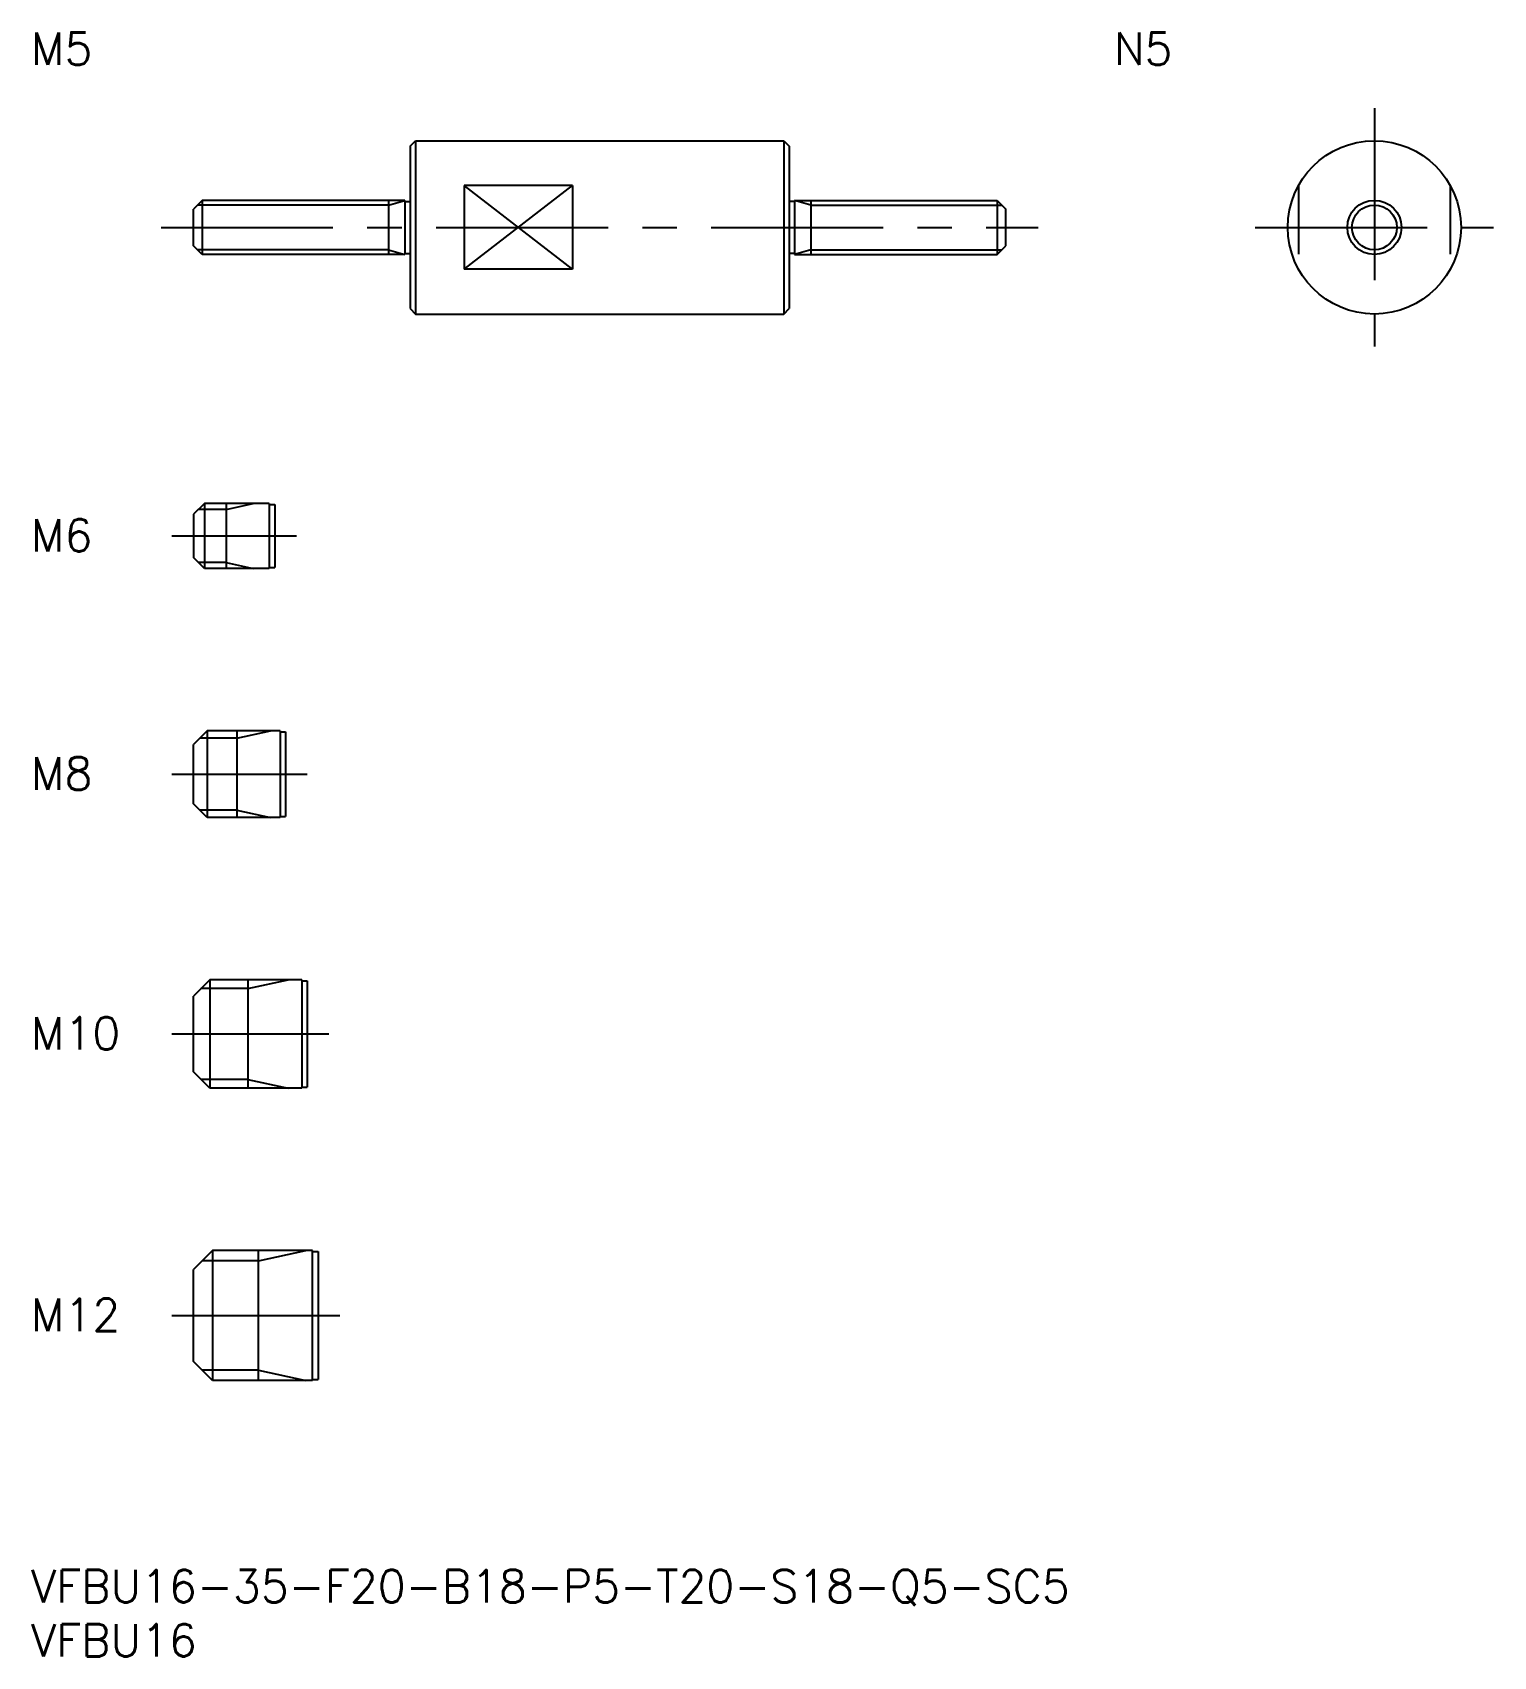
# Model space of a CAD drawing. Extents: x 0 to 135, y -8 to 142.
import ezdxf

# ---------------------------------------------------------------- set-up
doc = ezdxf.new("R2010")
doc.units = 0
doc.header["$LTSCALE"] = 0.5
doc.linetypes.add('CENTER', pattern=[50.8, 31.75, -6.35, 6.35, -6.35])
doc.linetypes.add('DASHED', pattern=[19.05, 12.7, -6.35])
for name, color, linetype in [('MSM_CENTER', 1, 'CENTER'), ('MSM_CONTINUOUS', 7, 'CONTINUOUS'), ('MSM_DASHED', 4, 'DASHED'), ('MSM_NARROW', 5, 'CONTINUOUS'), ('MSM_PART_NUMBER', 7, 'CONTINUOUS')]:
    doc.layers.add(name, color=color, linetype=linetype)
doc.styles.get("Standard").update_dxf_attribs({"font": 'txt.shx', "height": 1, "bigfont": 'bigfont.shx'})

# ---------------------------------------------------------------- blocks, each defined once
blk = doc.blocks.new('*U14')
at = {"layer": 'MSM_PART_NUMBER'}
blk.add_text('VFBU16-35-F20-B18-P5-T20-S18-Q5-SC5', height=3, dxfattribs=at).set_placement((0, -3))
blk = doc.blocks.new('*U15')
at = {"layer": 'MSM_PART_NUMBER'}
blk.add_text('VFBU16', height=3, dxfattribs=at).set_placement((0, -8))
blk = doc.blocks.new('*U16')
at = {"layer": 'MSM_PART_NUMBER'}
blk.add_text('M12', height=3, dxfattribs=at).set_placement((0, 22.06))
blk = doc.blocks.new('*U17')
at = {"layer": 'MSM_PART_NUMBER'}
blk.add_text('M10', height=3, dxfattribs=at).set_placement((0, 48.06))
blk = doc.blocks.new('*U18')
at = {"layer": 'MSM_PART_NUMBER'}
blk.add_text('M8', height=3, dxfattribs=at).set_placement((0, 72.06))
blk = doc.blocks.new('*U19')
at = {"layer": 'MSM_PART_NUMBER'}
blk.add_text('M6', height=3, dxfattribs=at).set_placement((0, 94.06))
blk = doc.blocks.new('*U20')
at = {"layer": 'MSM_PART_NUMBER'}
blk.add_text('M5', height=3, dxfattribs=at).set_placement((0, 139.01))
blk = doc.blocks.new('*U21')
at = {"layer": 'MSM_PART_NUMBER'}
blk.add_text('N5', height=3, dxfattribs=at).set_placement((100, 139.01))

msp = doc.modelspace()

# ---------------------------------------------------------------- linework, layer by layer
at = {"layer": 'MSM_CENTER'}
for p, q in [((124.05, 135), (124.05, 113)), ((12, 124), (93, 124)), ((113.05, 124), (135.05, 124)), ((13, 95.5), (24.5, 95.5)), ((13, 73.5), (25.5, 73.5)), ((13, 49.5), (27.5, 49.5)), ((13, 23.5), (28.5, 23.5))]:
    msp.add_line(p, q, dxfattribs=at)
at = {"layer": 'MSM_CONTINUOUS'}
for p, q in [((35, 131.5), (35.5, 132)), ((35, 131.5), (35, 116.5)), ((35.5, 132), (69.5, 132)), ((35.5, 132), (35.5, 116)), ((69.5, 132), (69.5, 116)), ((69.5, 132), (70, 131.5)), ((70, 131.5), (70, 116.5)), ((50, 127.87), (40, 127.87)), ((40, 127.87), (40, 120.13)), ((50, 127.87), (50, 120.13)), ((15.8, 126.5), (15, 125.7)), ((34.5, 126.5), (15.8, 126.5)), ((15.8, 126.5), (15.8, 121.5)), ((33, 126.5), (33, 121.5)), ((34.5, 126.5), (34.5, 121.5)), ((34.5, 126.4), (35, 126.4)), ((70.5, 126.4), (70, 126.4)), ((70.5, 126.5), (89.2, 126.5)), ((70.5, 126.5), (70.5, 121.5)), ((72, 126.5), (72, 121.5)), ((89.2, 126.5), (90, 125.7)), ((89.2, 126.5), (89.2, 121.5)), ((15, 122.3), (15, 125.7)), ((90, 122.3), (90, 125.7)), ((15.8, 121.5), (15, 122.3)), ((34.5, 121.6), (35, 121.6)), ((70.5, 121.6), (70, 121.6)), ((89.2, 121.5), (90, 122.3)), ((34.5, 121.5), (15.8, 121.5)), ((50, 120.13), (40, 120.13)), ((70.5, 121.5), (89.2, 121.5)), ((35, 116.5), (35.5, 116)), ((35.5, 116), (69.5, 116)), ((69.5, 116), (70, 116.5)), ((16, 98.5), (15, 97.5)), ((22, 98.5), (16, 98.5)), ((16, 98.5), (16, 92.5)), ((18, 98.5), (18, 92.5)), ((22, 98.5), (22, 92.5)), ((22, 98.4), (22.5, 98.4)), ((22.5, 98.4), (22.5, 92.6)), ((15, 97.5), (15, 93.5)), ((16, 92.5), (15, 93.5)), ((22, 92.5), (16, 92.5)), ((22, 92.6), (22.5, 92.6)), ((16.25, 77.5), (15, 76.25)), ((23, 77.5), (16.25, 77.5)), ((16.25, 77.5), (16.25, 69.5)), ((19, 77.5), (19, 69.5)), ((23, 77.5), (23, 69.5)), ((23, 77.4), (23.5, 77.4)), ((23.5, 77.4), (23.5, 69.6)), ((15, 70.75), (15, 76.25)), ((16.25, 69.5), (15, 70.75)), ((23, 69.5), (16.25, 69.5)), ((23, 69.6), (23.5, 69.6)), ((16.5, 54.5), (15, 53)), ((25, 54.5), (16.5, 54.5)), ((16.5, 54.5), (16.5, 44.5)), ((20, 54.5), (20, 44.5)), ((25, 54.5), (25, 44.5)), ((25, 54.4), (25.5, 54.4)), ((25.5, 54.4), (25.5, 44.6)), ((15, 46), (15, 53)), ((16.5, 44.5), (15, 46)), ((25, 44.5), (16.5, 44.5)), ((25, 44.6), (25.5, 44.6)), ((16.75, 29.5), (15, 27.75)), ((26, 29.5), (16.75, 29.5)), ((16.75, 29.5), (16.75, 17.5)), ((21, 17.5), (21, 29.5)), ((26, 17.5), (26, 29.5)), ((26, 29.4), (26.5, 29.4)), ((26.5, 29.4), (26.5, 17.6)), ((15, 19.25), (15, 27.75)), ((16.75, 17.5), (15, 19.25)), ((26, 17.5), (16.75, 17.5)), ((26, 17.6), (26.5, 17.6))]:
    msp.add_line(p, q, dxfattribs=at)
for radius in [8, 2.5]:
    msp.add_circle((124.05, 124), radius, dxfattribs=at)
at = {"layer": 'MSM_DASHED'}
for p, q in [((117.05, 127.87), (117.05, 120.13)), ((131.05, 127.87), (131.05, 120.13))]:
    msp.add_line(p, q, dxfattribs=at)
at = {"layer": 'MSM_NARROW'}
for p, q in [((50, 120.13), (40, 127.87)), ((40, 120.13), (50, 127.87)), ((33, 126.07), (15.37, 126.07)), ((33, 126.07), (34.5, 126.5)), ((72, 126.07), (70.5, 126.5)), ((72, 126.07), (89.63, 126.07)), ((33, 121.93), (15.37, 121.93)), ((33, 121.93), (34.5, 121.5)), ((72, 121.93), (70.5, 121.5)), ((72, 121.93), (89.63, 121.93)), ((18, 97.96), (15.46, 97.96)), ((18, 97.96), (20.5, 98.5)), ((18, 93.04), (15.46, 93.04)), ((18, 93.04), (20.5, 92.5)), ((19, 76.82), (15.57, 76.82)), ((19, 76.82), (22.12, 77.5)), ((19, 70.18), (15.57, 70.18)), ((19, 70.18), (22.12, 69.5)), ((20, 53.69), (23.75, 54.5)), ((20, 53.69), (15.69, 53.69)), ((20, 45.31), (15.69, 45.31)), ((20, 45.31), (23.75, 44.5)), ((21, 28.55), (15.8, 28.55)), ((21, 28.55), (25.38, 29.5)), ((21, 18.45), (15.8, 18.45)), ((21, 18.45), (25.38, 17.5))]:
    msp.add_line(p, q, dxfattribs=at)
msp.add_circle((124.05, 124), 2.07, dxfattribs=at)

# ---------------------------------------------------------------- block references
at = {"layer": 'MSM_CONTINUOUS'}
for name in ['*U20', '*U21', '*U19', '*U18', '*U17', '*U16', '*U14', '*U15']:
    msp.add_blockref(name, (0, 0), dxfattribs=at)

doc.saveas('drawing.dxf')
